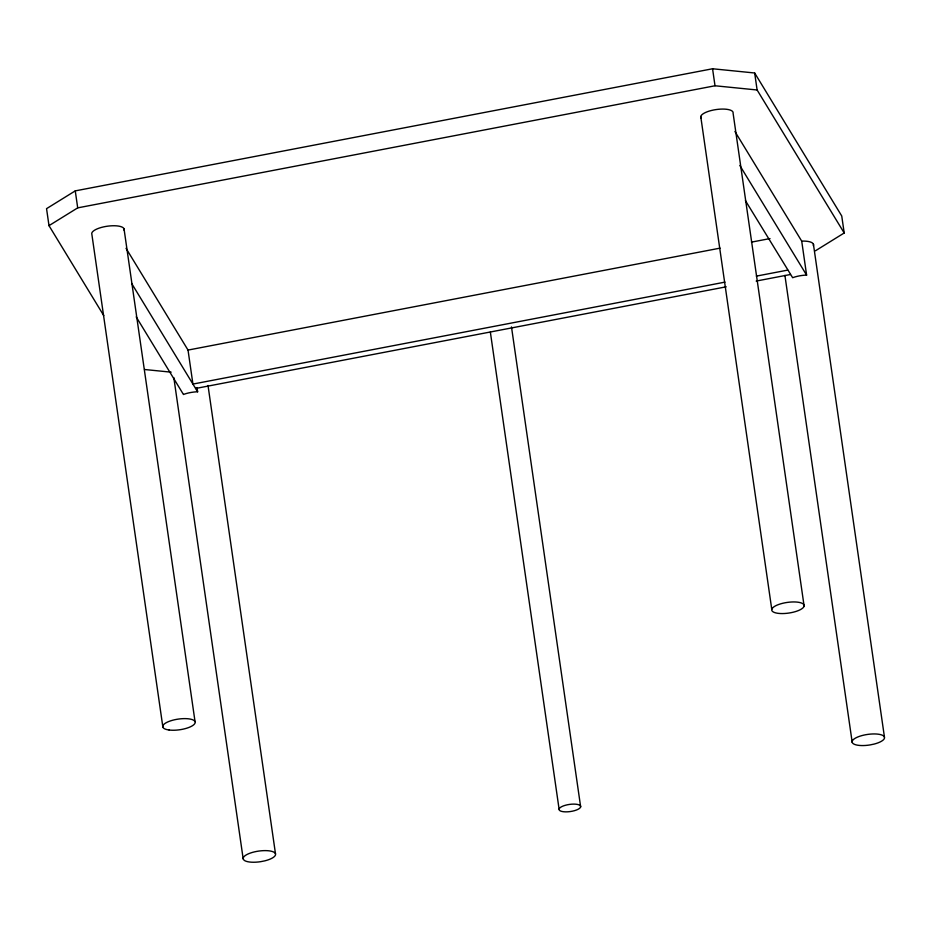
<?xml version="1.0" encoding="UTF-8"?>
<svg xmlns="http://www.w3.org/2000/svg" width="931" height="931" viewBox="0 0 931 931"><rect width="100%" height="100%" fill="white"/><g stroke="black" fill="none" stroke-linecap="round" stroke-linejoin="round"><path stroke-width="1.4" d="M815.486 250.765L844.196 232.983L841.74 215.992L754.669 72.99L712.564 68.766L75.26 190.878L46.55 208.66L48.994 225.651L103.795 315.644M48.994 225.651L77.704 207.869L715.008 85.768L757.112 89.981L844.196 232.983M126.034 248.286L188.027 350.079L720.082 248.135M751.457 242.13L770.007 238.569M724.981 282.128L192.926 384.072L188.027 350.079M756.356 276.123L787.742 270.106M195.603 388.471L726.227 286.806M756.181 281.069L790.419 274.505M734.931 131.48L801.719 241.141L803.86 241.071A16.362 5.377 -8.2 0 1 812.426 242.979L813.426 244.225L884.45 737.108A16.362 5.377 -8.2 0 1 874.174 744.067L870.066 744.928A16.362 5.377 -8.2 0 1 852.424 742.845A16.362 5.377 -8.2 0 1 863.817 735.118A16.362 5.377 -8.2 0 1 883.449 735.851L884.45 737.108M801.719 241.141L806.607 275.122L804.698 275.18A16.362 5.377 -8.2 0 0 792.642 277.706L745.394 200.572M197.023 387.552L197.628 391.8L196.138 391.835A16.362 5.377 -8.2 0 0 184.001 394.267L183.465 394.5L136.194 316.877M144.503 369.502L171.164 372.167M243.189 858.941L244.085 860.221A16.362 5.377 -8.2 0 0 260.668 861.675L264.811 860.849A16.362 5.377 -8.2 0 0 275.041 853.04A16.362 5.377 -8.2 0 0 256.63 851.423A16.362 5.377 -8.2 0 0 243.189 858.941L173.818 377.567M739.831 165.474L806.607 275.122M131.69 283.513L197.628 391.8M784.914 275.39L852.202 742.403M754.669 72.99L757.112 89.981M804.116 606.081A16.362 5.377 -8.2 0 0 780.911 603.765A16.362 5.377 -8.2 0 0 778.816 613.413A16.362 5.377 -8.2 0 0 804.116 606.081L733.093 113.21A16.362 5.377 -8.2 0 0 716.009 109.579A16.362 5.377 -8.2 0 0 700.985 117.934M712.564 68.766L715.008 85.768M700.752 116.55L771.776 609.421M511.491 326.932L580.653 806.874A10.904 3.584 -8.2 0 1 563.779 811.762A10.904 3.584 -8.2 0 1 565.175 805.327A10.904 3.584 -8.2 0 1 580.653 806.874M490.346 332.03L559.089 809.109M208.009 385.469L275.506 853.913M124.021 228.782L195.044 721.665M162.89 727.204L91.866 234.333A16.362 5.377 -8.2 0 1 107.938 226.128A16.362 5.377 -8.2 0 1 124.021 230.201M75.26 190.878L77.704 207.869M813.426 244.225A16.362 5.377 -8.2 0 1 813.322 245.656M169.105 730.009A16.362 5.377 -8.2 0 0 195.044 723.073A16.362 5.377 -8.2 0 0 172.759 720.21A16.362 5.377 -8.2 0 0 169.105 730.009"/></g></svg>
